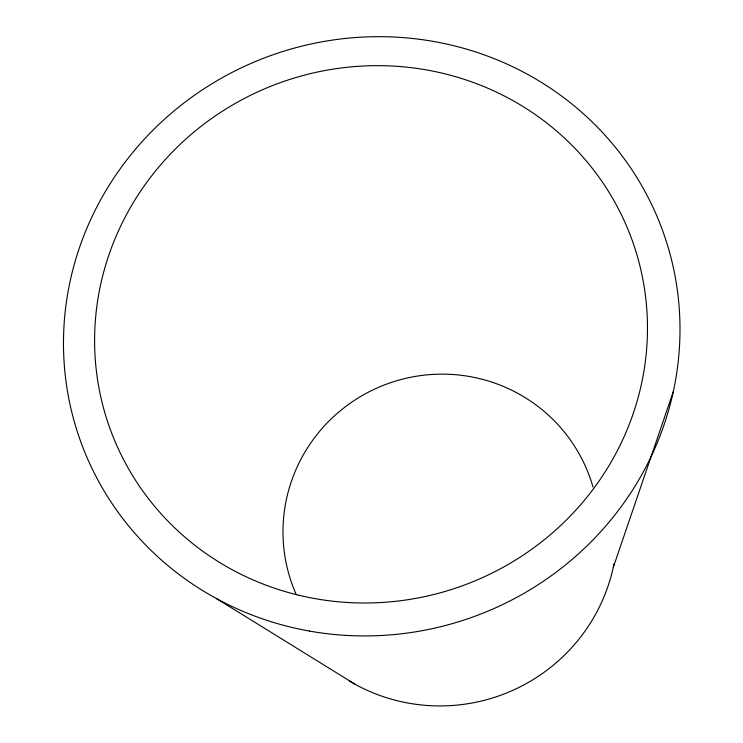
<?xml version="1.0" encoding="UTF-8"?>
<svg xmlns="http://www.w3.org/2000/svg" width="743" height="743" viewBox="0 0 743 743"><rect width="100%" height="100%" fill="white"/><g stroke="black" fill="none" stroke-linecap="round" stroke-linejoin="round"><path stroke-width="1.11" d="M613.319 567.234L673.297 391.617M216.427 598.552L355.414 684.461M614.015 563.863A176.379 174.336 -19.6 0 1 349.405 681.025M296.318 594.716A158.185 156.355 -19.6 0 1 387.595 383.741A158.185 156.355 -19.6 0 1 592.988 487.027M309.45 631.076A309.497 298.352 -19.6 0 0 664.335 235.447A309.497 298.352 -19.6 0 0 141.43 142.387A309.497 298.352 -19.6 0 0 309.45 631.076M298.937 595.264A277.557 267.536 -19.6 0 0 638.209 259.307A277.557 267.536 -19.6 0 0 175.961 148.414A277.557 267.536 -19.6 0 0 298.937 595.264"/></g></svg>
